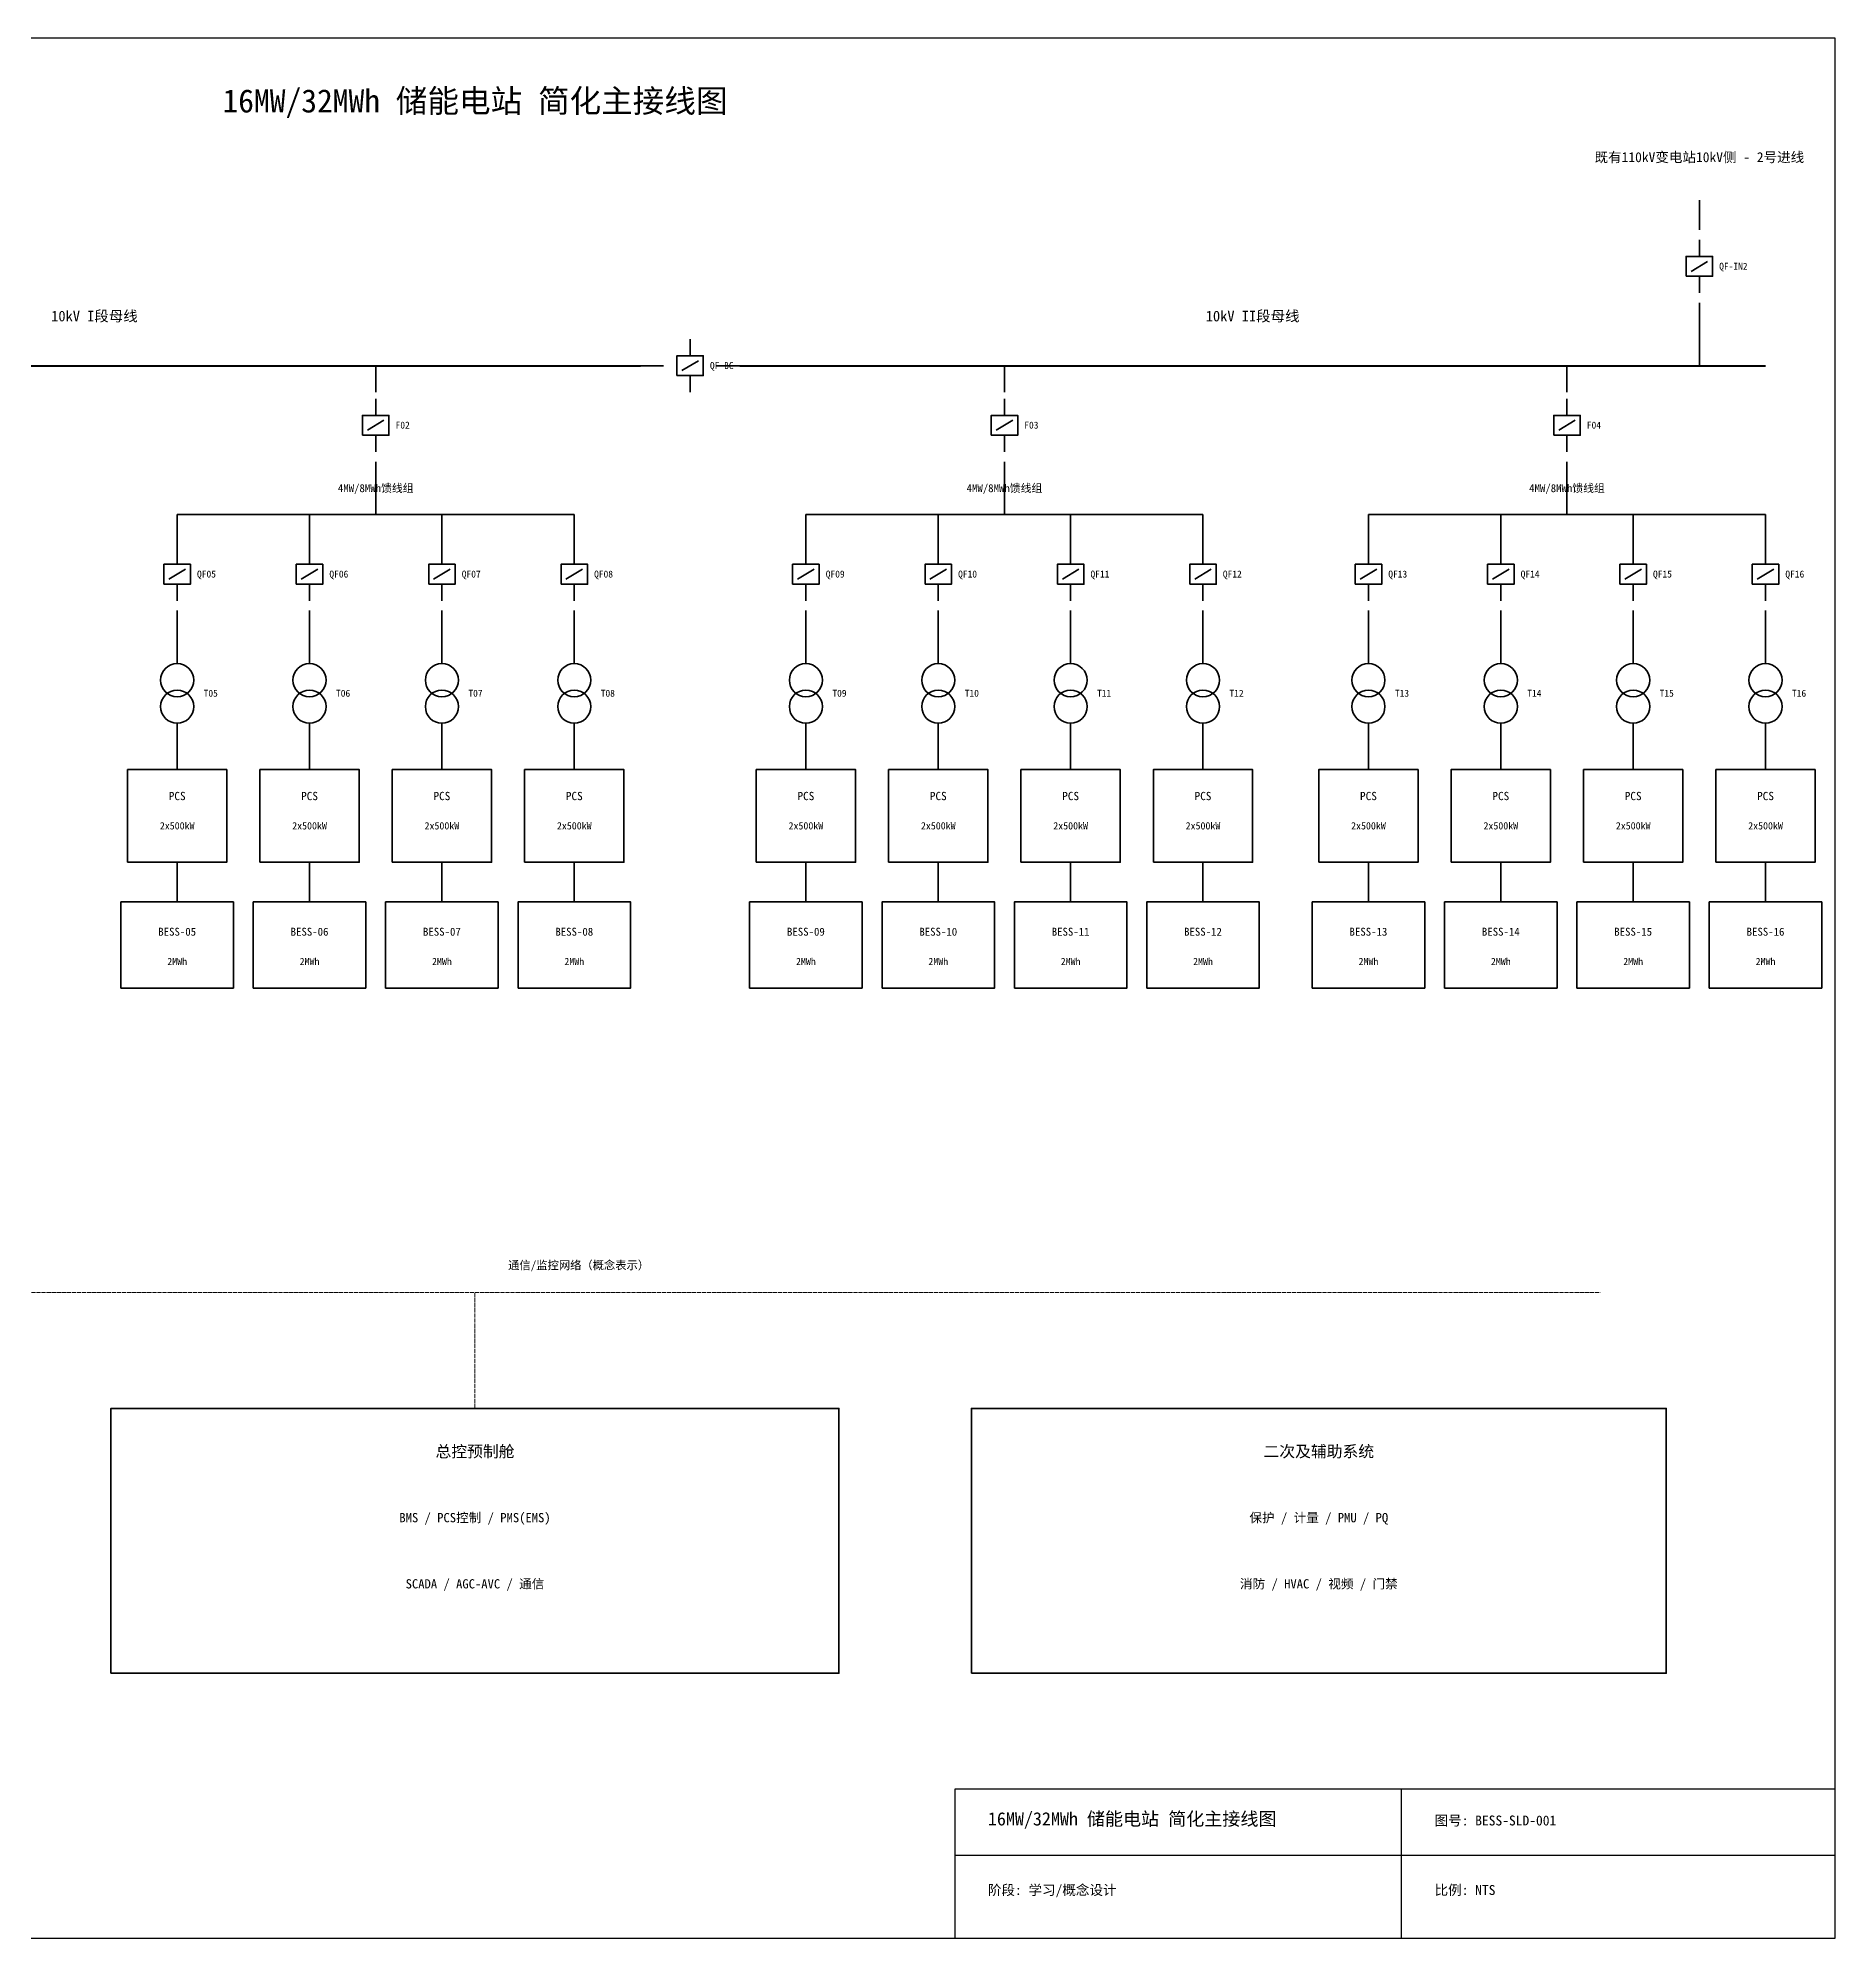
# Model space of a CAD drawing. Header units: millimetres. Extents: x 10 to 831, y 10 to 584.
# Drawn here: x 288 to 831, y 10 to 584 of the extents above; entities that cross this region are included whole.
import ezdxf
from ezdxf.enums import TextEntityAlignment as Align

# ---------------------------------------------------------------- set-up
doc = ezdxf.new("R2010")
doc.units = ezdxf.units.MM
doc.linetypes.add('DASHED', pattern=[1.524, 1.27, -0.254])
for name, color, linetype, lineweight in [('ANNOT', 5, 'Continuous', 18), ('BUS', 1, 'Continuous', 70), ('EQUIP', 3, 'Continuous', 35), ('FRAME', 7, 'Continuous', 25), ('PRIMARY', 7, 'Continuous', 35), ('TEXT', 7, 'Continuous', 18)]:
    doc.layers.add(name, color=color, linetype=linetype, lineweight=lineweight)
doc.styles.add('CN_TEXT', font='simsun.ttc')

msp = doc.modelspace()

# ---------------------------------------------------------------- linework, layer by layer
at = {"layer": 'ANNOT', "linetype": 'DASHED'}
for p, q in [((100, 205), (760, 205)), ((420, 170), (420, 205))]:
    msp.add_line(p, q, dxfattribs=at)
at = {"layer": 'BUS'}
for p, q in [((140, 485), (470, 485)), ((500, 485), (810, 485))]:
    msp.add_line(p, q, dxfattribs=at)
at = {"layer": 'EQUIP'}
for points in [[(786, 512), (794, 512), (794, 518), (786, 518)], [(481, 482), (489, 482), (489, 488), (481, 488)], [(386, 464), (394, 464), (394, 470), (386, 470)], [(576, 464), (584, 464), (584, 470), (576, 470)], [(746, 464), (754, 464), (754, 470), (746, 470)], [(326, 419), (334, 419), (334, 425), (326, 425)], [(366, 419), (374, 419), (374, 425), (366, 425)], [(406, 419), (414, 419), (414, 425), (406, 425)], [(446, 419), (454, 419), (454, 425), (446, 425)], [(516, 419), (524, 419), (524, 425), (516, 425)], [(556, 419), (564, 419), (564, 425), (556, 425)], [(596, 419), (604, 419), (604, 425), (596, 425)], [(636, 419), (644, 419), (644, 425), (636, 425)], [(686, 419), (694, 419), (694, 425), (686, 425)], [(726, 419), (734, 419), (734, 425), (726, 425)], [(766, 419), (774, 419), (774, 425), (766, 425)], [(806, 419), (814, 419), (814, 425), (806, 425)], [(315, 335), (345, 335), (345, 363), (315, 363)], [(355, 335), (385, 335), (385, 363), (355, 363)], [(395, 335), (425, 335), (425, 363), (395, 363)], [(435, 335), (465, 335), (465, 363), (435, 363)], [(505, 335), (535, 335), (535, 363), (505, 363)], [(545, 335), (575, 335), (575, 363), (545, 363)], [(585, 335), (615, 335), (615, 363), (585, 363)], [(625, 335), (655, 335), (655, 363), (625, 363)], [(675, 335), (705, 335), (705, 363), (675, 363)], [(715, 335), (745, 335), (745, 363), (715, 363)], [(755, 335), (785, 335), (785, 363), (755, 363)], [(795, 335), (825, 335), (825, 363), (795, 363)], [(313, 297), (347, 297), (347, 323), (313, 323)], [(353, 297), (387, 297), (387, 323), (353, 323)], [(393, 297), (427, 297), (427, 323), (393, 323)], [(433, 297), (467, 297), (467, 323), (433, 323)], [(503, 297), (537, 297), (537, 323), (503, 323)], [(543, 297), (577, 297), (577, 323), (543, 323)], [(583, 297), (617, 297), (617, 323), (583, 323)], [(623, 297), (657, 297), (657, 323), (623, 323)], [(673, 297), (707, 297), (707, 323), (673, 323)], [(713, 297), (747, 297), (747, 323), (713, 323)], [(753, 297), (787, 297), (787, 323), (753, 323)], [(793, 297), (827, 297), (827, 323), (793, 323)], [(310, 90), (530, 90), (530, 170), (310, 170)], [(570, 90), (780, 90), (780, 170), (570, 170)]]:
    msp.add_lwpolyline(points, close=True, dxfattribs=at)
for centre in [(330, 390), (370, 390), (410, 390), (450, 390), (520, 390), (560, 390), (600, 390), (640, 390), (690, 390), (730, 390), (770, 390), (810, 390), (330, 382), (370, 382), (410, 382), (450, 382), (520, 382), (560, 382), (600, 382), (640, 382), (690, 382), (730, 382), (770, 382), (810, 382)]:
    msp.add_circle(centre, 5, dxfattribs=at)
at = {"layer": 'FRAME'}
for p, q in [((700, 10), (700, 55)), ((565, 35), (831, 35))]:
    msp.add_line(p, q, dxfattribs=at)
for points in [[(10, 10), (831, 10), (831, 584), (10, 584)], [(565, 10), (831, 10), (831, 55), (565, 55)]]:
    msp.add_lwpolyline(points, close=True, dxfattribs=at)
at = {"layer": 'PRIMARY'}
for p, q in [((790, 535), (790, 526)), ((790, 523), (790, 518)), ((787.5, 513.5), (792.5, 516.5)), ((790, 512), (790, 507)), ((790, 504), (790, 485)), ((485, 493), (485, 488)), ((390, 485), (390, 477)), ((470, 485), (477, 485)), ((482.5, 483.5), (487.5, 486.5)), ((493, 485), (500, 485)), ((580, 485), (580, 477)), ((750, 485), (750, 477)), ((485, 482), (485, 477)), ((390, 475), (390, 470)), ((580, 475), (580, 470)), ((750, 475), (750, 470)), ((387.5, 465.5), (392.5, 468.5)), ((577.5, 465.5), (582.5, 468.5)), ((747.5, 465.5), (752.5, 468.5)), ((390, 464), (390, 459)), ((580, 464), (580, 459)), ((750, 464), (750, 459)), ((390, 456), (390, 440)), ((580, 456), (580, 440)), ((750, 456), (750, 440)), ((330, 440), (450, 440)), ((330, 440), (330, 430)), ((370, 440), (370, 430)), ((410, 440), (410, 430)), ((450, 440), (450, 430)), ((520, 440), (640, 440)), ((520, 440), (520, 430)), ((560, 440), (560, 430)), ((600, 440), (600, 430)), ((640, 440), (640, 430)), ((690, 440), (810, 440)), ((690, 440), (690, 430)), ((730, 440), (730, 430)), ((770, 440), (770, 430)), ((810, 440), (810, 430)), ((330, 430), (330, 425)), ((370, 430), (370, 425)), ((410, 430), (410, 425)), ((450, 430), (450, 425)), ((520, 430), (520, 425)), ((560, 430), (560, 425)), ((600, 430), (600, 425)), ((640, 430), (640, 425)), ((690, 430), (690, 425)), ((730, 430), (730, 425)), ((770, 430), (770, 425)), ((810, 430), (810, 425)), ((327.5, 420.5), (332.5, 423.5)), ((367.5, 420.5), (372.5, 423.5)), ((407.5, 420.5), (412.5, 423.5)), ((447.5, 420.5), (452.5, 423.5)), ((517.5, 420.5), (522.5, 423.5)), ((557.5, 420.5), (562.5, 423.5)), ((597.5, 420.5), (602.5, 423.5)), ((637.5, 420.5), (642.5, 423.5)), ((687.5, 420.5), (692.5, 423.5)), ((727.5, 420.5), (732.5, 423.5)), ((767.5, 420.5), (772.5, 423.5)), ((807.5, 420.5), (812.5, 423.5)), ((330, 419), (330, 414)), ((370, 419), (370, 414)), ((410, 419), (410, 414)), ((450, 419), (450, 414)), ((520, 419), (520, 414)), ((560, 419), (560, 414)), ((600, 419), (600, 414)), ((640, 419), (640, 414)), ((690, 419), (690, 414)), ((730, 419), (730, 414)), ((770, 419), (770, 414)), ((810, 419), (810, 414)), ((330, 411), (330, 395)), ((370, 411), (370, 395)), ((410, 411), (410, 395)), ((450, 411), (450, 395)), ((520, 411), (520, 395)), ((560, 411), (560, 395)), ((600, 411), (600, 395)), ((640, 411), (640, 395)), ((690, 411), (690, 395)), ((730, 411), (730, 395)), ((770, 411), (770, 395)), ((810, 411), (810, 395)), ((330, 377), (330, 363)), ((370, 377), (370, 363)), ((410, 377), (410, 363)), ((450, 377), (450, 363)), ((520, 377), (520, 363)), ((560, 377), (560, 363)), ((600, 377), (600, 363)), ((640, 377), (640, 363)), ((690, 377), (690, 363)), ((730, 377), (730, 363)), ((770, 377), (770, 363)), ((810, 377), (810, 363)), ((330, 335), (330, 323)), ((370, 335), (370, 323)), ((410, 335), (410, 323)), ((450, 335), (450, 323)), ((520, 335), (520, 323)), ((560, 335), (560, 323)), ((600, 335), (600, 323)), ((640, 335), (640, 323)), ((690, 335), (690, 323)), ((730, 335), (730, 323)), ((770, 335), (770, 323)), ((810, 335), (810, 323))]:
    msp.add_line(p, q, dxfattribs=at)

# ---------------------------------------------------------------- texts
at = {"layer": 'ANNOT', "style": 'CN_TEXT'}
msp.add_text('通信/监控网络（概念表示）', height=2.5, dxfattribs=at).set_placement((430, 212))
at = {"layer": 'TEXT', "style": 'CN_TEXT'}
for s, height, p in [('16MW/32MWh 储能电站 简化主接线图', 7, (420, 565)), ('既有110kV变电站10kV侧 - 2号进线', 3, (790, 548)), ('10kV I段母线', 3.2, (305, 500)), ('10kV II段母线', 3.2, (655, 500)), ('4MW/8MWh馈线组', 2.4, (390, 448)), ('4MW/8MWh馈线组', 2.4, (580, 448)), ('4MW/8MWh馈线组', 2.4, (750, 448)), ('PCS', 2.5, (330, 355)), ('PCS', 2.5, (370, 355)), ('PCS', 2.5, (410, 355)), ('PCS', 2.5, (450, 355)), ('PCS', 2.5, (520, 355)), ('PCS', 2.5, (560, 355)), ('PCS', 2.5, (600, 355)), ('PCS', 2.5, (640, 355)), ('PCS', 2.5, (690, 355)), ('PCS', 2.5, (730, 355)), ('PCS', 2.5, (770, 355)), ('PCS', 2.5, (810, 355)), ('2x500kW', 2.2, (330, 346)), ('2x500kW', 2.2, (370, 346)), ('2x500kW', 2.2, (410, 346)), ('2x500kW', 2.2, (450, 346)), ('2x500kW', 2.2, (520, 346)), ('2x500kW', 2.2, (560, 346)), ('2x500kW', 2.2, (600, 346)), ('2x500kW', 2.2, (640, 346)), ('2x500kW', 2.2, (690, 346)), ('2x500kW', 2.2, (730, 346)), ('2x500kW', 2.2, (770, 346)), ('2x500kW', 2.2, (810, 346)), ('BESS-05', 2.4, (330, 314)), ('BESS-06', 2.4, (370, 314)), ('BESS-07', 2.4, (410, 314)), ('BESS-08', 2.4, (450, 314)), ('BESS-09', 2.4, (520, 314)), ('BESS-10', 2.4, (560, 314)), ('BESS-11', 2.4, (600, 314)), ('BESS-12', 2.4, (640, 314)), ('BESS-13', 2.4, (690, 314)), ('BESS-14', 2.4, (730, 314)), ('BESS-15', 2.4, (770, 314)), ('BESS-16', 2.4, (810, 314)), ('2MWh', 2.2, (330, 305)), ('2MWh', 2.2, (370, 305)), ('2MWh', 2.2, (410, 305)), ('2MWh', 2.2, (450, 305)), ('2MWh', 2.2, (520, 305)), ('2MWh', 2.2, (560, 305)), ('2MWh', 2.2, (600, 305)), ('2MWh', 2.2, (640, 305)), ('2MWh', 2.2, (690, 305)), ('2MWh', 2.2, (730, 305)), ('2MWh', 2.2, (770, 305)), ('2MWh', 2.2, (810, 305)), ('总控预制舱', 3.5, (420, 157)), ('二次及辅助系统', 3.5, (675, 157)), ('BMS / PCS控制 / PMS(EMS)', 2.8, (420, 137)), ('保护 / 计量 / PMU / PQ', 2.8, (675, 137)), ('SCADA / AGC-AVC / 通信', 2.8, (420, 117)), ('消防 / HVAC / 视频 / 门禁', 2.8, (675, 117))]:
    msp.add_text(s, height=height, dxfattribs=at).set_placement(p, align=Align.MIDDLE_CENTER)
for s, height, p in [('QF-IN2', 2.1, (796, 514)), ('QF-BC', 2.1, (491, 484)), ('F02', 2.1, (396, 466)), ('F03', 2.1, (586, 466)), ('F04', 2.1, (756, 466)), ('QF05', 2.1, (336, 421)), ('QF06', 2.1, (376, 421)), ('QF07', 2.1, (416, 421)), ('QF08', 2.1, (456, 421)), ('QF09', 2.1, (526, 421)), ('QF10', 2.1, (566, 421)), ('QF11', 2.1, (606, 421)), ('QF12', 2.1, (646, 421)), ('QF13', 2.1, (696, 421)), ('QF14', 2.1, (736, 421)), ('QF15', 2.1, (776, 421)), ('QF16', 2.1, (816, 421)), ('T05', 2.1, (338, 385)), ('T06', 2.1, (378, 385)), ('T07', 2.1, (418, 385)), ('T08', 2.1, (458, 385)), ('T09', 2.1, (528, 385)), ('T10', 2.1, (568, 385)), ('T11', 2.1, (608, 385)), ('T12', 2.1, (648, 385)), ('T13', 2.1, (698, 385)), ('T14', 2.1, (738, 385)), ('T15', 2.1, (778, 385)), ('T16', 2.1, (818, 385)), ('16MW/32MWh 储能电站 简化主接线图', 4, (575, 44)), ('图号: BESS-SLD-001', 3, (710, 44)), ('阶段: 学习/概念设计', 3, (575, 23)), ('比例: NTS', 3, (710, 23))]:
    msp.add_text(s, height=height, dxfattribs=at).set_placement(p)

doc.saveas('drawing.dxf')
